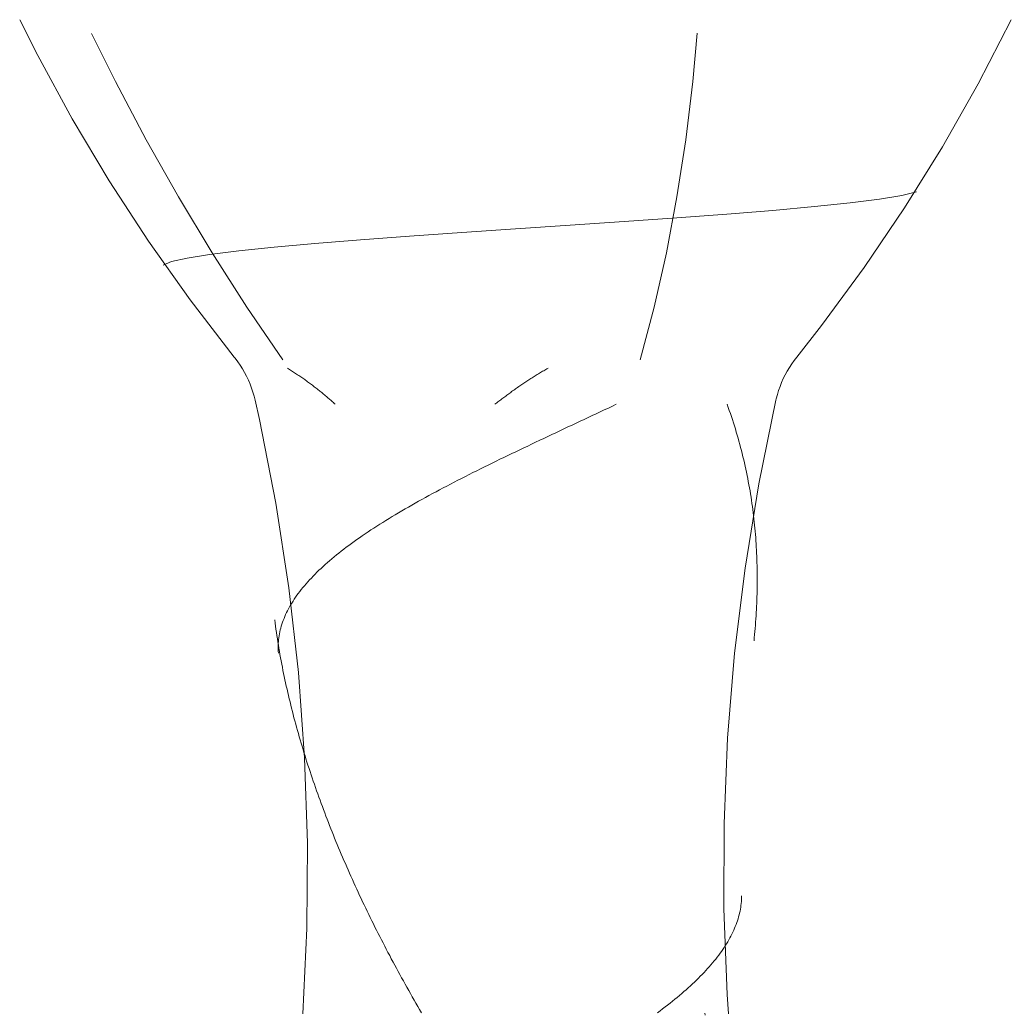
# Model space of a CAD drawing. Header units: inches. Extents: x -55396 to -733, y -290 to 853.
# Drawn here: x -1416.7 to -1398.08, y 101.29 to 120 of the extents above; entities that cross this region are included whole.
import ezdxf

# ---------------------------------------------------------------- set-up
doc = ezdxf.new("R2010")
doc.units = ezdxf.units.IN
doc.header["$MEASUREMENT"] = 0
doc.layers.add('Q-SPCQ', color=91, linetype='Continuous', lineweight=9)

# ---------------------------------------------------------------- blocks, each defined once
blk = doc.blocks.new('FP_381-Section 6')
at = {"layer": 'Q-SPCQ', "flags": 128}
for points in [[(-25626.174, 101.312), (-25626.098, 102.917), (-25626.086, 104.523), (-25626.138, 106.128), (-25626.255, 107.73), (-25626.435, 109.325), (-25626.68, 110.913), (-25626.987, 112.489), (-25627.066, 112.849)], [(-25617.281, 112.849), (-25617.603, 111.275), (-25617.862, 109.69), (-25618.057, 108.096), (-25618.188, 106.496), (-25618.255, 104.891), (-25618.258, 103.285), (-25618.197, 101.68), (-25618.174, 101.312)]]:
    blk.add_lwpolyline(points, dxfattribs=at)
blk = doc.blocks.new('FP_382-Section 6')
at = {"layer": 'Q-SPCQ'}
for p, q in [((-25620.506, 112.668), (-25620.581, 112.632)), ((-25620.43, 112.703), (-25620.506, 112.668)), ((-25620.355, 112.739), (-25620.43, 112.703)), ((-25620.28, 112.774), (-25620.355, 112.739)), ((-25618.199, 112.774), (-25618.178, 112.716)), ((-25618.178, 112.716), (-25618.157, 112.659)), ((-25618.157, 112.659), (-25618.137, 112.601)), ((-25620.961, 112.454), (-25621.037, 112.418)), ((-25620.885, 112.489), (-25620.961, 112.454)), ((-25620.809, 112.525), (-25620.885, 112.489)), ((-25620.733, 112.561), (-25620.809, 112.525)), ((-25620.657, 112.596), (-25620.733, 112.561)), ((-25620.581, 112.632), (-25620.657, 112.596)), ((-25618.137, 112.601), (-25618.118, 112.543)), ((-25618.118, 112.543), (-25618.098, 112.485)), ((-25618.098, 112.485), (-25618.08, 112.427)), ((-25621.341, 112.275), (-25621.417, 112.239)), ((-25621.265, 112.311), (-25621.341, 112.275)), ((-25621.189, 112.347), (-25621.265, 112.311)), ((-25621.113, 112.382), (-25621.189, 112.347)), ((-25621.037, 112.418), (-25621.113, 112.382)), ((-25618.08, 112.427), (-25618.061, 112.368)), ((-25618.061, 112.368), (-25618.043, 112.31)), ((-25618.043, 112.31), (-25618.026, 112.252)), ((-25621.72, 112.097), (-25621.796, 112.061)), ((-25621.644, 112.132), (-25621.72, 112.097)), ((-25621.569, 112.168), (-25621.644, 112.132)), ((-25621.493, 112.204), (-25621.569, 112.168)), ((-25621.417, 112.239), (-25621.493, 112.204)), ((-25618.026, 112.252), (-25618.009, 112.194)), ((-25618.009, 112.194), (-25617.992, 112.136)), ((-25617.992, 112.136), (-25617.976, 112.078)), ((-25617.976, 112.078), (-25617.96, 112.02)), ((-25622.096, 111.918), (-25622.171, 111.882)), ((-25622.021, 111.954), (-25622.096, 111.918)), ((-25621.946, 111.989), (-25622.021, 111.954)), ((-25621.871, 112.025), (-25621.946, 111.989)), ((-25621.796, 112.061), (-25621.871, 112.025)), ((-25617.96, 112.02), (-25617.944, 111.962)), ((-25617.944, 111.962), (-25617.929, 111.903)), ((-25617.929, 111.903), (-25617.914, 111.845)), ((-25622.541, 111.703), (-25622.614, 111.667)), ((-25622.468, 111.739), (-25622.541, 111.703)), ((-25622.394, 111.775), (-25622.468, 111.739)), ((-25622.32, 111.81), (-25622.394, 111.775)), ((-25622.246, 111.846), (-25622.32, 111.81)), ((-25622.171, 111.882), (-25622.246, 111.846)), ((-25617.914, 111.845), (-25617.9, 111.787)), ((-25617.9, 111.787), (-25617.886, 111.729)), ((-25617.886, 111.729), (-25617.873, 111.67)), ((-25622.904, 111.524), (-25622.975, 111.488)), ((-25622.832, 111.56), (-25622.904, 111.524)), ((-25622.76, 111.596), (-25622.832, 111.56)), ((-25622.687, 111.631), (-25622.76, 111.596)), ((-25622.614, 111.667), (-25622.687, 111.631)), ((-25617.873, 111.67), (-25617.859, 111.612)), ((-25617.859, 111.612), (-25617.847, 111.554)), ((-25617.847, 111.554), (-25617.834, 111.496)), ((-25623.258, 111.345), (-25623.327, 111.309)), ((-25623.188, 111.38), (-25623.258, 111.345)), ((-25623.117, 111.416), (-25623.188, 111.38)), ((-25623.047, 111.452), (-25623.117, 111.416)), ((-25622.975, 111.488), (-25623.047, 111.452)), ((-25617.834, 111.496), (-25617.822, 111.437)), ((-25617.822, 111.437), (-25617.811, 111.379)), ((-25617.811, 111.379), (-25617.8, 111.321)), ((-25623.601, 111.165), (-25623.668, 111.129)), ((-25623.533, 111.201), (-25623.601, 111.165)), ((-25623.465, 111.237), (-25623.533, 111.201)), ((-25623.396, 111.273), (-25623.465, 111.237)), ((-25623.327, 111.309), (-25623.396, 111.273)), ((-25617.8, 111.321), (-25617.789, 111.262)), ((-25617.789, 111.262), (-25617.778, 111.204)), ((-25617.778, 111.204), (-25617.768, 111.145)), ((-25617.768, 111.145), (-25617.759, 111.087)), ((-25623.932, 110.985), (-25623.997, 110.949)), ((-25623.867, 111.021), (-25623.932, 110.985)), ((-25623.801, 111.057), (-25623.867, 111.021)), ((-25623.735, 111.093), (-25623.801, 111.057)), ((-25623.668, 111.129), (-25623.735, 111.093)), ((-25617.759, 111.087), (-25617.749, 111.028)), ((-25617.749, 111.028), (-25617.74, 110.97)), ((-25617.74, 110.97), (-25617.732, 110.911)), ((-25624.311, 110.77), (-25624.372, 110.734)), ((-25624.249, 110.806), (-25624.311, 110.77)), ((-25624.187, 110.842), (-25624.249, 110.806)), ((-25624.124, 110.878), (-25624.187, 110.842)), ((-25624.061, 110.914), (-25624.124, 110.878)), ((-25623.997, 110.949), (-25624.061, 110.914)), ((-25617.732, 110.911), (-25617.724, 110.853)), ((-25617.724, 110.853), (-25617.716, 110.795)), ((-25617.716, 110.795), (-25617.708, 110.736)), ((-25624.61, 110.59), (-25624.668, 110.554)), ((-25624.551, 110.626), (-25624.61, 110.59)), ((-25624.492, 110.662), (-25624.551, 110.626)), ((-25624.433, 110.698), (-25624.492, 110.662)), ((-25624.372, 110.734), (-25624.433, 110.698)), ((-25617.708, 110.736), (-25617.701, 110.677)), ((-25617.701, 110.677), (-25617.694, 110.619)), ((-25617.694, 110.619), (-25617.688, 110.56)), ((-25624.892, 110.41), (-25624.946, 110.374)), ((-25624.837, 110.446), (-25624.892, 110.41)), ((-25624.781, 110.482), (-25624.837, 110.446)), ((-25624.725, 110.518), (-25624.781, 110.482)), ((-25624.668, 110.554), (-25624.725, 110.518)), ((-25617.688, 110.56), (-25617.682, 110.502)), ((-25617.682, 110.502), (-25617.676, 110.443)), ((-25617.676, 110.443), (-25617.671, 110.385)), ((-25625.156, 110.229), (-25625.207, 110.193)), ((-25625.105, 110.265), (-25625.156, 110.229)), ((-25625.053, 110.302), (-25625.105, 110.265)), ((-25625, 110.338), (-25625.053, 110.302)), ((-25624.946, 110.374), (-25625, 110.338)), ((-25617.671, 110.385), (-25617.666, 110.326)), ((-25617.666, 110.326), (-25617.661, 110.267)), ((-25617.661, 110.267), (-25617.657, 110.209)), ((-25617.657, 110.209), (-25617.653, 110.15)), ((-25625.401, 110.049), (-25625.448, 110.013)), ((-25625.354, 110.085), (-25625.401, 110.049)), ((-25625.305, 110.121), (-25625.354, 110.085)), ((-25625.256, 110.157), (-25625.305, 110.121)), ((-25625.207, 110.193), (-25625.256, 110.157)), ((-25617.653, 110.15), (-25617.65, 110.091)), ((-25617.65, 110.091), (-25617.646, 110.033)), ((-25617.646, 110.033), (-25617.643, 109.974)), ((-25625.668, 109.833), (-25625.71, 109.796)), ((-25625.626, 109.869), (-25625.668, 109.833)), ((-25625.582, 109.905), (-25625.626, 109.869)), ((-25625.538, 109.941), (-25625.582, 109.905)), ((-25625.493, 109.977), (-25625.538, 109.941)), ((-25625.448, 110.013), (-25625.493, 109.977)), ((-25617.643, 109.974), (-25617.641, 109.915)), ((-25617.641, 109.915), (-25617.639, 109.856)), ((-25617.639, 109.856), (-25617.637, 109.798)), ((-25625.868, 109.652), (-25625.905, 109.616)), ((-25625.829, 109.688), (-25625.868, 109.652)), ((-25625.79, 109.724), (-25625.829, 109.688)), ((-25625.751, 109.76), (-25625.79, 109.724)), ((-25625.71, 109.796), (-25625.751, 109.76)), ((-25617.637, 109.798), (-25617.635, 109.739)), ((-25617.635, 109.739), (-25617.634, 109.68)), ((-25617.634, 109.68), (-25617.633, 109.621)), ((-25626.045, 109.471), (-25626.078, 109.435)), ((-25626.011, 109.507), (-25626.045, 109.471)), ((-25625.977, 109.543), (-25626.011, 109.507)), ((-25625.941, 109.58), (-25625.977, 109.543)), ((-25625.905, 109.616), (-25625.941, 109.58)), ((-25617.633, 109.621), (-25617.633, 109.563)), ((-25617.633, 109.563), (-25617.632, 109.504)), ((-25617.632, 109.504), (-25617.632, 109.445)), ((-25626.2, 109.29), (-25626.228, 109.254)), ((-25626.171, 109.326), (-25626.2, 109.29)), ((-25626.141, 109.363), (-25626.171, 109.326)), ((-25626.11, 109.399), (-25626.141, 109.363)), ((-25626.078, 109.435), (-25626.11, 109.399)), ((-25617.635, 109.268), (-25617.636, 109.21)), ((-25617.634, 109.327), (-25617.635, 109.268)), ((-25617.633, 109.386), (-25617.634, 109.327)), ((-25617.632, 109.445), (-25617.633, 109.386)), ((-25626.332, 109.109), (-25626.355, 109.073)), ((-25626.307, 109.146), (-25626.332, 109.109)), ((-25626.282, 109.182), (-25626.307, 109.146)), ((-25626.256, 109.218), (-25626.282, 109.182)), ((-25626.228, 109.254), (-25626.256, 109.218)), ((-25617.64, 109.092), (-25617.642, 109.033)), ((-25617.638, 109.151), (-25617.64, 109.092)), ((-25617.636, 109.21), (-25617.638, 109.151)), ((-25626.44, 108.928), (-25626.459, 108.892)), ((-25626.42, 108.964), (-25626.44, 108.928)), ((-25626.4, 109.001), (-25626.42, 108.964)), ((-25626.378, 109.037), (-25626.4, 109.001)), ((-25626.355, 109.073), (-25626.378, 109.037)), ((-25617.648, 108.915), (-25617.651, 108.856)), ((-25617.645, 108.974), (-25617.648, 108.915)), ((-25617.642, 109.033), (-25617.645, 108.974)), ((-25626.7, 108.721), (-25626.692, 108.661)), ((-25626.538, 108.711), (-25626.552, 108.675)), ((-25626.524, 108.747), (-25626.538, 108.711)), ((-25626.51, 108.783), (-25626.524, 108.747)), ((-25626.494, 108.82), (-25626.51, 108.783)), ((-25626.477, 108.856), (-25626.494, 108.82)), ((-25626.459, 108.892), (-25626.477, 108.856)), ((-25617.658, 108.738), (-25617.662, 108.679)), ((-25617.654, 108.797), (-25617.658, 108.738)), ((-25617.651, 108.856), (-25617.654, 108.797)), ((-25626.692, 108.661), (-25626.684, 108.602)), ((-25626.684, 108.602), (-25626.676, 108.543)), ((-25626.676, 108.543), (-25626.668, 108.483)), ((-25626.594, 108.53), (-25626.602, 108.493)), ((-25626.585, 108.566), (-25626.594, 108.53)), ((-25626.575, 108.602), (-25626.585, 108.566)), ((-25626.564, 108.638), (-25626.575, 108.602)), ((-25626.552, 108.675), (-25626.564, 108.638)), ((-25617.671, 108.561), (-25617.676, 108.502)), ((-25617.667, 108.62), (-25617.671, 108.561)), ((-25617.662, 108.679), (-25617.667, 108.62)), ((-25626.668, 108.483), (-25626.659, 108.424)), ((-25626.659, 108.424), (-25626.65, 108.365)), ((-25626.65, 108.365), (-25626.64, 108.306)), ((-25626.626, 108.348), (-25626.629, 108.312)), ((-25626.621, 108.384), (-25626.626, 108.348)), ((-25626.616, 108.421), (-25626.621, 108.384)), ((-25626.61, 108.457), (-25626.616, 108.421)), ((-25626.602, 108.493), (-25626.61, 108.457)), ((-25617.687, 108.384), (-25617.693, 108.325)), ((-25617.682, 108.443), (-25617.687, 108.384)), ((-25617.676, 108.502), (-25617.682, 108.443)), ((-25626.64, 108.306), (-25626.631, 108.246)), ((-25626.633, 108.239), (-25626.634, 108.203)), ((-25626.634, 108.203), (-25626.633, 108.167)), ((-25626.632, 108.276), (-25626.633, 108.239)), ((-25626.633, 108.167), (-25626.632, 108.13)), ((-25626.629, 108.312), (-25626.632, 108.276)), ((-25626.631, 108.246), (-25626.621, 108.187)), ((-25626.621, 108.187), (-25626.611, 108.128)), ((-25626.632, 108.13), (-25626.63, 108.094)), ((-25626.611, 108.128), (-25626.6, 108.068)), ((-25626.6, 108.068), (-25626.59, 108.009)), ((-25626.59, 108.009), (-25626.579, 107.95)), ((-25626.579, 107.95), (-25626.568, 107.89)), ((-25626.568, 107.89), (-25626.556, 107.831)), ((-25626.556, 107.831), (-25626.544, 107.771)), ((-25626.544, 107.771), (-25626.532, 107.712)), ((-25626.532, 107.712), (-25626.52, 107.653)), ((-25626.52, 107.653), (-25626.507, 107.593)), ((-25626.507, 107.593), (-25626.495, 107.534)), ((-25626.495, 107.534), (-25626.481, 107.474)), ((-25626.481, 107.474), (-25626.468, 107.415)), ((-25626.468, 107.415), (-25626.454, 107.355)), ((-25626.454, 107.355), (-25626.441, 107.296)), ((-25626.441, 107.296), (-25626.426, 107.236)), ((-25626.426, 107.236), (-25626.412, 107.177)), ((-25626.412, 107.177), (-25626.397, 107.117)), ((-25626.397, 107.117), (-25626.383, 107.058)), ((-25626.383, 107.058), (-25626.367, 106.999)), ((-25626.367, 106.999), (-25626.352, 106.939)), ((-25626.352, 106.939), (-25626.337, 106.88)), ((-25626.337, 106.88), (-25626.321, 106.82)), ((-25626.321, 106.82), (-25626.305, 106.76)), ((-25626.305, 106.76), (-25626.288, 106.701)), ((-25626.288, 106.701), (-25626.272, 106.641)), ((-25626.272, 106.641), (-25626.255, 106.582)), ((-25626.255, 106.582), (-25626.238, 106.522)), ((-25626.238, 106.522), (-25626.22, 106.463)), ((-25626.22, 106.463), (-25626.203, 106.403)), ((-25626.203, 106.403), (-25626.185, 106.344)), ((-25626.185, 106.344), (-25626.167, 106.284)), ((-25626.167, 106.284), (-25626.149, 106.225)), ((-25626.149, 106.225), (-25626.13, 106.165)), ((-25626.13, 106.165), (-25626.112, 106.105)), ((-25626.112, 106.105), (-25626.093, 106.046)), ((-25626.093, 106.046), (-25626.074, 105.986)), ((-25626.074, 105.986), (-25626.054, 105.927)), ((-25626.054, 105.927), (-25626.035, 105.867)), ((-25626.035, 105.867), (-25626.015, 105.807)), ((-25626.015, 105.807), (-25625.995, 105.748)), ((-25625.995, 105.748), (-25625.975, 105.688)), ((-25625.975, 105.688), (-25625.954, 105.629)), ((-25625.954, 105.629), (-25625.933, 105.569)), ((-25625.933, 105.569), (-25625.912, 105.509)), ((-25625.912, 105.509), (-25625.891, 105.45)), ((-25625.891, 105.45), (-25625.87, 105.39)), ((-25625.87, 105.39), (-25625.848, 105.33)), ((-25625.848, 105.33), (-25625.826, 105.271)), ((-25625.826, 105.271), (-25625.804, 105.211)), ((-25625.804, 105.211), (-25625.782, 105.152)), ((-25625.782, 105.152), (-25625.76, 105.092)), ((-25625.76, 105.092), (-25625.737, 105.032)), ((-25625.737, 105.032), (-25625.714, 104.973)), ((-25625.714, 104.973), (-25625.691, 104.913)), ((-25625.691, 104.913), (-25625.668, 104.853)), ((-25625.668, 104.853), (-25625.644, 104.794)), ((-25625.644, 104.794), (-25625.621, 104.734)), ((-25625.621, 104.734), (-25625.597, 104.674)), ((-25625.597, 104.674), (-25625.573, 104.615)), ((-25625.573, 104.615), (-25625.548, 104.555)), ((-25625.548, 104.555), (-25625.524, 104.495)), ((-25625.524, 104.495), (-25625.499, 104.436)), ((-25625.499, 104.436), (-25625.474, 104.376)), ((-25625.474, 104.376), (-25625.449, 104.316)), ((-25625.449, 104.316), (-25625.423, 104.257)), ((-25625.423, 104.257), (-25625.398, 104.197)), ((-25625.398, 104.197), (-25625.372, 104.137)), ((-25625.372, 104.137), (-25625.346, 104.078)), ((-25625.346, 104.078), (-25625.32, 104.018)), ((-25625.32, 104.018), (-25625.294, 103.958)), ((-25625.294, 103.958), (-25625.267, 103.899)), ((-25625.267, 103.899), (-25625.24, 103.839)), ((-25625.24, 103.839), (-25625.213, 103.779)), ((-25625.213, 103.779), (-25625.186, 103.72)), ((-25625.186, 103.72), (-25625.159, 103.66)), ((-25625.159, 103.66), (-25625.131, 103.6)), ((-25625.131, 103.6), (-25625.103, 103.541)), ((-25625.103, 103.541), (-25625.075, 103.481)), ((-25625.075, 103.481), (-25625.047, 103.421)), ((-25617.925, 103.498), (-25617.927, 103.462)), ((-25617.925, 103.534), (-25617.925, 103.498)), ((-25625.047, 103.421), (-25625.019, 103.362)), ((-25625.019, 103.362), (-25624.99, 103.302)), ((-25624.99, 103.302), (-25624.962, 103.243)), ((-25617.949, 103.281), (-25617.956, 103.245)), ((-25617.943, 103.317), (-25617.949, 103.281)), ((-25617.938, 103.353), (-25617.943, 103.317)), ((-25617.933, 103.389), (-25617.938, 103.353)), ((-25617.93, 103.426), (-25617.933, 103.389)), ((-25617.927, 103.462), (-25617.93, 103.426)), ((-25624.962, 103.243), (-25624.933, 103.183)), ((-25624.933, 103.183), (-25624.904, 103.123)), ((-25624.904, 103.123), (-25624.874, 103.064)), ((-25617.993, 103.101), (-25618.005, 103.065)), ((-25617.983, 103.137), (-25617.993, 103.101)), ((-25617.973, 103.173), (-25617.983, 103.137)), ((-25617.964, 103.209), (-25617.973, 103.173)), ((-25617.956, 103.245), (-25617.964, 103.209)), ((-25624.874, 103.064), (-25624.845, 103.004)), ((-25624.845, 103.004), (-25624.815, 102.944)), ((-25624.815, 102.944), (-25624.785, 102.885)), ((-25618.059, 102.921), (-25618.075, 102.885)), ((-25618.044, 102.957), (-25618.059, 102.921)), ((-25618.03, 102.993), (-25618.044, 102.957)), ((-25618.017, 103.029), (-25618.03, 102.993)), ((-25618.005, 103.065), (-25618.017, 103.029)), ((-25624.785, 102.885), (-25624.755, 102.825)), ((-25624.755, 102.825), (-25624.725, 102.765)), ((-25624.725, 102.765), (-25624.694, 102.706)), ((-25618.147, 102.74), (-25618.167, 102.704)), ((-25618.127, 102.776), (-25618.147, 102.74)), ((-25618.109, 102.812), (-25618.127, 102.776)), ((-25618.092, 102.848), (-25618.109, 102.812)), ((-25618.075, 102.885), (-25618.092, 102.848)), ((-25624.694, 102.706), (-25624.664, 102.646)), ((-25624.664, 102.646), (-25624.633, 102.586)), ((-25624.633, 102.586), (-25624.602, 102.527)), ((-25618.255, 102.56), (-25618.279, 102.524)), ((-25618.232, 102.596), (-25618.255, 102.56)), ((-25618.209, 102.632), (-25618.232, 102.596)), ((-25618.187, 102.668), (-25618.209, 102.632)), ((-25618.167, 102.704), (-25618.187, 102.668)), ((-25624.602, 102.527), (-25624.571, 102.467)), ((-25624.571, 102.467), (-25624.539, 102.408)), ((-25624.539, 102.408), (-25624.508, 102.348)), ((-25624.508, 102.348), (-25624.476, 102.288)), ((-25618.384, 102.38), (-25618.412, 102.344)), ((-25618.357, 102.416), (-25618.384, 102.38)), ((-25618.33, 102.452), (-25618.357, 102.416)), ((-25618.304, 102.488), (-25618.33, 102.452)), ((-25618.279, 102.524), (-25618.304, 102.488)), ((-25624.476, 102.288), (-25624.444, 102.229)), ((-25624.444, 102.229), (-25624.412, 102.169)), ((-25624.412, 102.169), (-25624.379, 102.11)), ((-25618.565, 102.164), (-25618.598, 102.128)), ((-25618.533, 102.2), (-25618.565, 102.164)), ((-25618.502, 102.236), (-25618.533, 102.2)), ((-25618.471, 102.272), (-25618.502, 102.236)), ((-25618.441, 102.308), (-25618.471, 102.272)), ((-25618.412, 102.344), (-25618.441, 102.308)), ((-25624.379, 102.11), (-25624.347, 102.05)), ((-25624.347, 102.05), (-25624.314, 101.99)), ((-25624.314, 101.99), (-25624.281, 101.931)), ((-25618.738, 101.983), (-25618.774, 101.947)), ((-25618.702, 102.019), (-25618.738, 101.983)), ((-25618.666, 102.055), (-25618.702, 102.019)), ((-25618.632, 102.092), (-25618.666, 102.055)), ((-25618.598, 102.128), (-25618.632, 102.092)), ((-25624.281, 101.931), (-25624.248, 101.871)), ((-25624.248, 101.871), (-25624.215, 101.812)), ((-25624.215, 101.812), (-25624.181, 101.752)), ((-25618.929, 101.803), (-25618.969, 101.767)), ((-25618.889, 101.839), (-25618.929, 101.803)), ((-25618.85, 101.875), (-25618.889, 101.839)), ((-25618.812, 101.911), (-25618.85, 101.875)), ((-25618.774, 101.947), (-25618.812, 101.911)), ((-25624.181, 101.752), (-25624.148, 101.693)), ((-25624.148, 101.693), (-25624.114, 101.633)), ((-25624.114, 101.633), (-25624.08, 101.573)), ((-25619.137, 101.623), (-25619.181, 101.587)), ((-25619.094, 101.659), (-25619.137, 101.623)), ((-25619.052, 101.695), (-25619.094, 101.659)), ((-25619.01, 101.731), (-25619.052, 101.695)), ((-25618.969, 101.767), (-25619.01, 101.731)), ((-25624.08, 101.573), (-25624.046, 101.514)), ((-25624.046, 101.514), (-25624.011, 101.454)), ((-25624.011, 101.454), (-25623.977, 101.395)), ((-25619.363, 101.443), (-25619.41, 101.407)), ((-25619.317, 101.479), (-25619.363, 101.443)), ((-25619.271, 101.515), (-25619.317, 101.479)), ((-25619.226, 101.551), (-25619.271, 101.515)), ((-25619.181, 101.587), (-25619.226, 101.551)), ((-25623.977, 101.395), (-25623.942, 101.335)), ((-25619.458, 101.371), (-25619.506, 101.335)), ((-25619.41, 101.407), (-25619.458, 101.371))]:
    blk.add_line(p, q, dxfattribs=at)
blk = doc.blocks.new('FP_383-Section 6')
at = {"layer": 'Q-SPCQ'}
blk.add_line((-25618.619, 101.326), (-25618.608, 101.29), dxfattribs=at)
blk = doc.blocks.new('FP_384-Section 6')
at = {"layer": 'Q-SPCQ', "flags": 128}
for points in [[(-25627.459, 113.662), (-25628.286, 114.735), (-25629.07, 115.84), (-25629.81, 116.975), (-25630.503, 118.139), (-25631.149, 119.33), (-25631.486, 120)], [(-25612.861, 120), (-25613.481, 118.795), (-25614.148, 117.616), (-25614.862, 116.465), (-25615.622, 115.343), (-25616.425, 114.252), (-25616.889, 113.662)]]:
    blk.add_lwpolyline(points, dxfattribs=at)
blk = doc.blocks.new('FP_385-Section 6')
at = {"layer": 'Q-SPCQ'}
for p, q in [((-25630.14, 119.746), (-25629.694, 118.842)), ((-25618.758, 119.748), (-25618.841, 118.842)), ((-25629.694, 118.842), (-25629.114, 117.745)), ((-25618.841, 118.842), (-25618.975, 117.745)), ((-25629.114, 117.745), (-25628.507, 116.672)), ((-25618.975, 117.745), (-25619.14, 116.672)), ((-25614.641, 116.769), (-25614.914, 116.698)), ((-25628.507, 116.672), (-25627.876, 115.623)), ((-25619.14, 116.672), (-25619.337, 115.623)), ((-25615.332, 116.628), (-25615.884, 116.558)), ((-25614.914, 116.698), (-25615.332, 116.628)), ((-25617.337, 116.419), (-25618.205, 116.349)), ((-25616.557, 116.489), (-25617.337, 116.419)), ((-25615.884, 116.558), (-25616.557, 116.489)), ((-25620.131, 116.21), (-25621.149, 116.141)), ((-25619.143, 116.28), (-25620.131, 116.21)), ((-25618.205, 116.349), (-25619.143, 116.28)), ((-25622.174, 116.072), (-25623.186, 116.003)), ((-25621.149, 116.141), (-25622.174, 116.072)), ((-25625.09, 115.865), (-25625.944, 115.797)), ((-25624.165, 115.934), (-25625.09, 115.865)), ((-25623.186, 116.003), (-25624.165, 115.934)), ((-25627.374, 115.659), (-25627.922, 115.591)), ((-25626.71, 115.728), (-25627.374, 115.659)), ((-25625.944, 115.797), (-25626.71, 115.728)), ((-25628.639, 115.455), (-25628.797, 115.387)), ((-25628.346, 115.523), (-25628.639, 115.455)), ((-25627.922, 115.591), (-25628.346, 115.523)), ((-25627.876, 115.623), (-25627.222, 114.601)), ((-25619.337, 115.623), (-25619.568, 114.601)), ((-25627.222, 114.601), (-25626.548, 113.607)), ((-25619.568, 114.601), (-25619.833, 113.607))]:
    blk.add_line(p, q, dxfattribs=at)
blk = doc.blocks.new('FP_386-Section 6')
at = {"layer": 'Q-SPCQ', "flags": 128}
for points in [[(-25627.066, 112.849), (-25627.086, 112.926), (-25627.108, 113.003), (-25627.133, 113.079), (-25627.161, 113.154), (-25627.193, 113.228), (-25627.227, 113.3), (-25627.264, 113.371), (-25627.304, 113.44), (-25627.347, 113.508), (-25627.392, 113.574), (-25627.44, 113.638), (-25627.459, 113.662)], [(-25616.889, 113.662), (-25616.938, 113.599), (-25616.984, 113.533), (-25617.028, 113.466), (-25617.069, 113.398), (-25617.107, 113.327), (-25617.142, 113.256), (-25617.175, 113.182), (-25617.204, 113.108), (-25617.231, 113.033), (-25617.254, 112.956), (-25617.274, 112.879), (-25617.281, 112.849)]]:
    blk.add_lwpolyline(points, dxfattribs=at)
blk = doc.blocks.new('FP_387-Section 6')
at = {"layer": 'Q-SPCQ'}
for p, q in [((-25626.462, 113.45), (-25626.443, 113.438)), ((-25626.443, 113.438), (-25626.423, 113.426)), ((-25626.423, 113.426), (-25626.403, 113.414)), ((-25626.403, 113.414), (-25626.384, 113.402)), ((-25626.384, 113.402), (-25626.364, 113.39)), ((-25626.364, 113.39), (-25626.345, 113.378)), ((-25621.665, 113.393), (-25621.685, 113.381)), ((-25621.645, 113.404), (-25621.665, 113.393)), ((-25621.624, 113.416), (-25621.645, 113.404)), ((-25621.604, 113.427), (-25621.624, 113.416)), ((-25621.583, 113.439), (-25621.604, 113.427)), ((-25621.563, 113.45), (-25621.583, 113.439)), ((-25626.345, 113.378), (-25626.326, 113.366)), ((-25626.326, 113.366), (-25626.306, 113.353)), ((-25626.306, 113.353), (-25626.287, 113.341)), ((-25626.287, 113.341), (-25626.268, 113.328)), ((-25626.268, 113.328), (-25626.249, 113.315)), ((-25626.249, 113.315), (-25626.23, 113.303)), ((-25626.23, 113.303), (-25626.211, 113.29)), ((-25626.211, 113.29), (-25626.192, 113.277)), ((-25626.192, 113.277), (-25626.174, 113.264)), ((-25626.174, 113.264), (-25626.155, 113.251)), ((-25626.155, 113.251), (-25626.136, 113.238)), ((-25626.136, 113.238), (-25626.118, 113.225)), ((-25626.118, 113.225), (-25626.1, 113.212)), ((-25626.1, 113.212), (-25626.081, 113.198)), ((-25626.081, 113.198), (-25626.063, 113.185)), ((-25621.961, 113.209), (-25621.981, 113.196)), ((-25621.942, 113.221), (-25621.961, 113.209)), ((-25621.923, 113.234), (-25621.942, 113.221)), ((-25621.903, 113.247), (-25621.923, 113.234)), ((-25621.884, 113.259), (-25621.903, 113.247)), ((-25621.864, 113.272), (-25621.884, 113.259)), ((-25621.844, 113.284), (-25621.864, 113.272)), ((-25621.825, 113.296), (-25621.844, 113.284)), ((-25621.805, 113.309), (-25621.825, 113.296)), ((-25621.785, 113.321), (-25621.805, 113.309)), ((-25621.765, 113.333), (-25621.785, 113.321)), ((-25621.745, 113.345), (-25621.765, 113.333)), ((-25621.725, 113.357), (-25621.745, 113.345)), ((-25621.705, 113.369), (-25621.725, 113.357)), ((-25621.685, 113.381), (-25621.705, 113.369)), ((-25626.063, 113.185), (-25626.045, 113.172)), ((-25626.045, 113.172), (-25626.027, 113.158)), ((-25626.027, 113.158), (-25626.008, 113.145)), ((-25626.008, 113.145), (-25625.99, 113.131)), ((-25625.99, 113.131), (-25625.973, 113.117)), ((-25625.973, 113.117), (-25625.955, 113.104)), ((-25625.955, 113.104), (-25625.937, 113.09)), ((-25625.937, 113.09), (-25625.919, 113.076)), ((-25625.919, 113.076), (-25625.902, 113.062)), ((-25625.902, 113.062), (-25625.884, 113.048)), ((-25625.884, 113.048), (-25625.867, 113.034)), ((-25625.867, 113.034), (-25625.849, 113.02)), ((-25625.849, 113.02), (-25625.832, 113.006)), ((-25622.247, 113.011), (-25622.265, 112.997)), ((-25622.228, 113.024), (-25622.247, 113.011)), ((-25622.209, 113.038), (-25622.228, 113.024)), ((-25622.19, 113.051), (-25622.209, 113.038)), ((-25622.172, 113.065), (-25622.19, 113.051)), ((-25622.153, 113.078), (-25622.172, 113.065)), ((-25622.134, 113.091), (-25622.153, 113.078)), ((-25622.115, 113.105), (-25622.134, 113.091)), ((-25622.096, 113.118), (-25622.115, 113.105)), ((-25622.077, 113.131), (-25622.096, 113.118)), ((-25622.058, 113.144), (-25622.077, 113.131)), ((-25622.039, 113.157), (-25622.058, 113.144)), ((-25622.019, 113.17), (-25622.039, 113.157)), ((-25622, 113.183), (-25622.019, 113.17)), ((-25621.981, 113.196), (-25622, 113.183)), ((-25625.832, 113.006), (-25625.815, 112.992)), ((-25625.815, 112.992), (-25625.797, 112.978)), ((-25625.797, 112.978), (-25625.78, 112.963)), ((-25625.78, 112.963), (-25625.763, 112.949)), ((-25625.763, 112.949), (-25625.746, 112.935)), ((-25625.746, 112.935), (-25625.729, 112.92)), ((-25625.729, 112.92), (-25625.713, 112.906)), ((-25625.713, 112.906), (-25625.696, 112.891)), ((-25625.696, 112.891), (-25625.679, 112.877)), ((-25625.679, 112.877), (-25625.662, 112.862)), ((-25625.662, 112.862), (-25625.646, 112.848)), ((-25625.646, 112.848), (-25625.629, 112.833)), ((-25625.629, 112.833), (-25625.613, 112.819)), ((-25622.487, 112.831), (-25622.505, 112.817)), ((-25622.469, 112.845), (-25622.487, 112.831)), ((-25622.45, 112.859), (-25622.469, 112.845)), ((-25622.432, 112.873), (-25622.45, 112.859)), ((-25622.414, 112.887), (-25622.432, 112.873)), ((-25622.395, 112.901), (-25622.414, 112.887)), ((-25622.377, 112.915), (-25622.395, 112.901)), ((-25622.358, 112.929), (-25622.377, 112.915)), ((-25622.34, 112.942), (-25622.358, 112.929)), ((-25622.321, 112.956), (-25622.34, 112.942)), ((-25622.303, 112.97), (-25622.321, 112.956)), ((-25622.284, 112.984), (-25622.303, 112.97)), ((-25622.265, 112.997), (-25622.284, 112.984)), ((-25625.613, 112.819), (-25625.597, 112.804)), ((-25625.597, 112.804), (-25625.58, 112.789)), ((-25625.58, 112.789), (-25625.564, 112.774)), ((-25622.542, 112.789), (-25622.56, 112.774)), ((-25622.524, 112.803), (-25622.542, 112.789)), ((-25622.505, 112.817), (-25622.524, 112.803))]:
    blk.add_line(p, q, dxfattribs=at)
blk = doc.blocks.new('Basketball_Backstop-Performance_Sports_Systems-3103-Ceiling_Hung - 27_-0_ to 27_-11 7_8_-652462-Section 6')
at = {"layer": 'Q-SPCQ'}
for name in ['FP_384-Section 6', 'FP_385-Section 6', 'FP_386-Section 6', 'FP_387-Section 6', 'FP_381-Section 6', 'FP_382-Section 6', 'FP_383-Section 6']:
    blk.add_blockref(name, (12107.393, 0), dxfattribs=at)

msp = doc.modelspace()

# ---------------------------------------------------------------- block references
at = {"layer": 'Q-SPCQ'}
msp.add_blockref('Basketball_Backstop-Performance_Sports_Systems-3103-Ceiling_Hung - 27_-0_ to 27_-11 7_8_-652462-Section 6', (12107.393, 0), dxfattribs=at)

doc.saveas('drawing.dxf')
